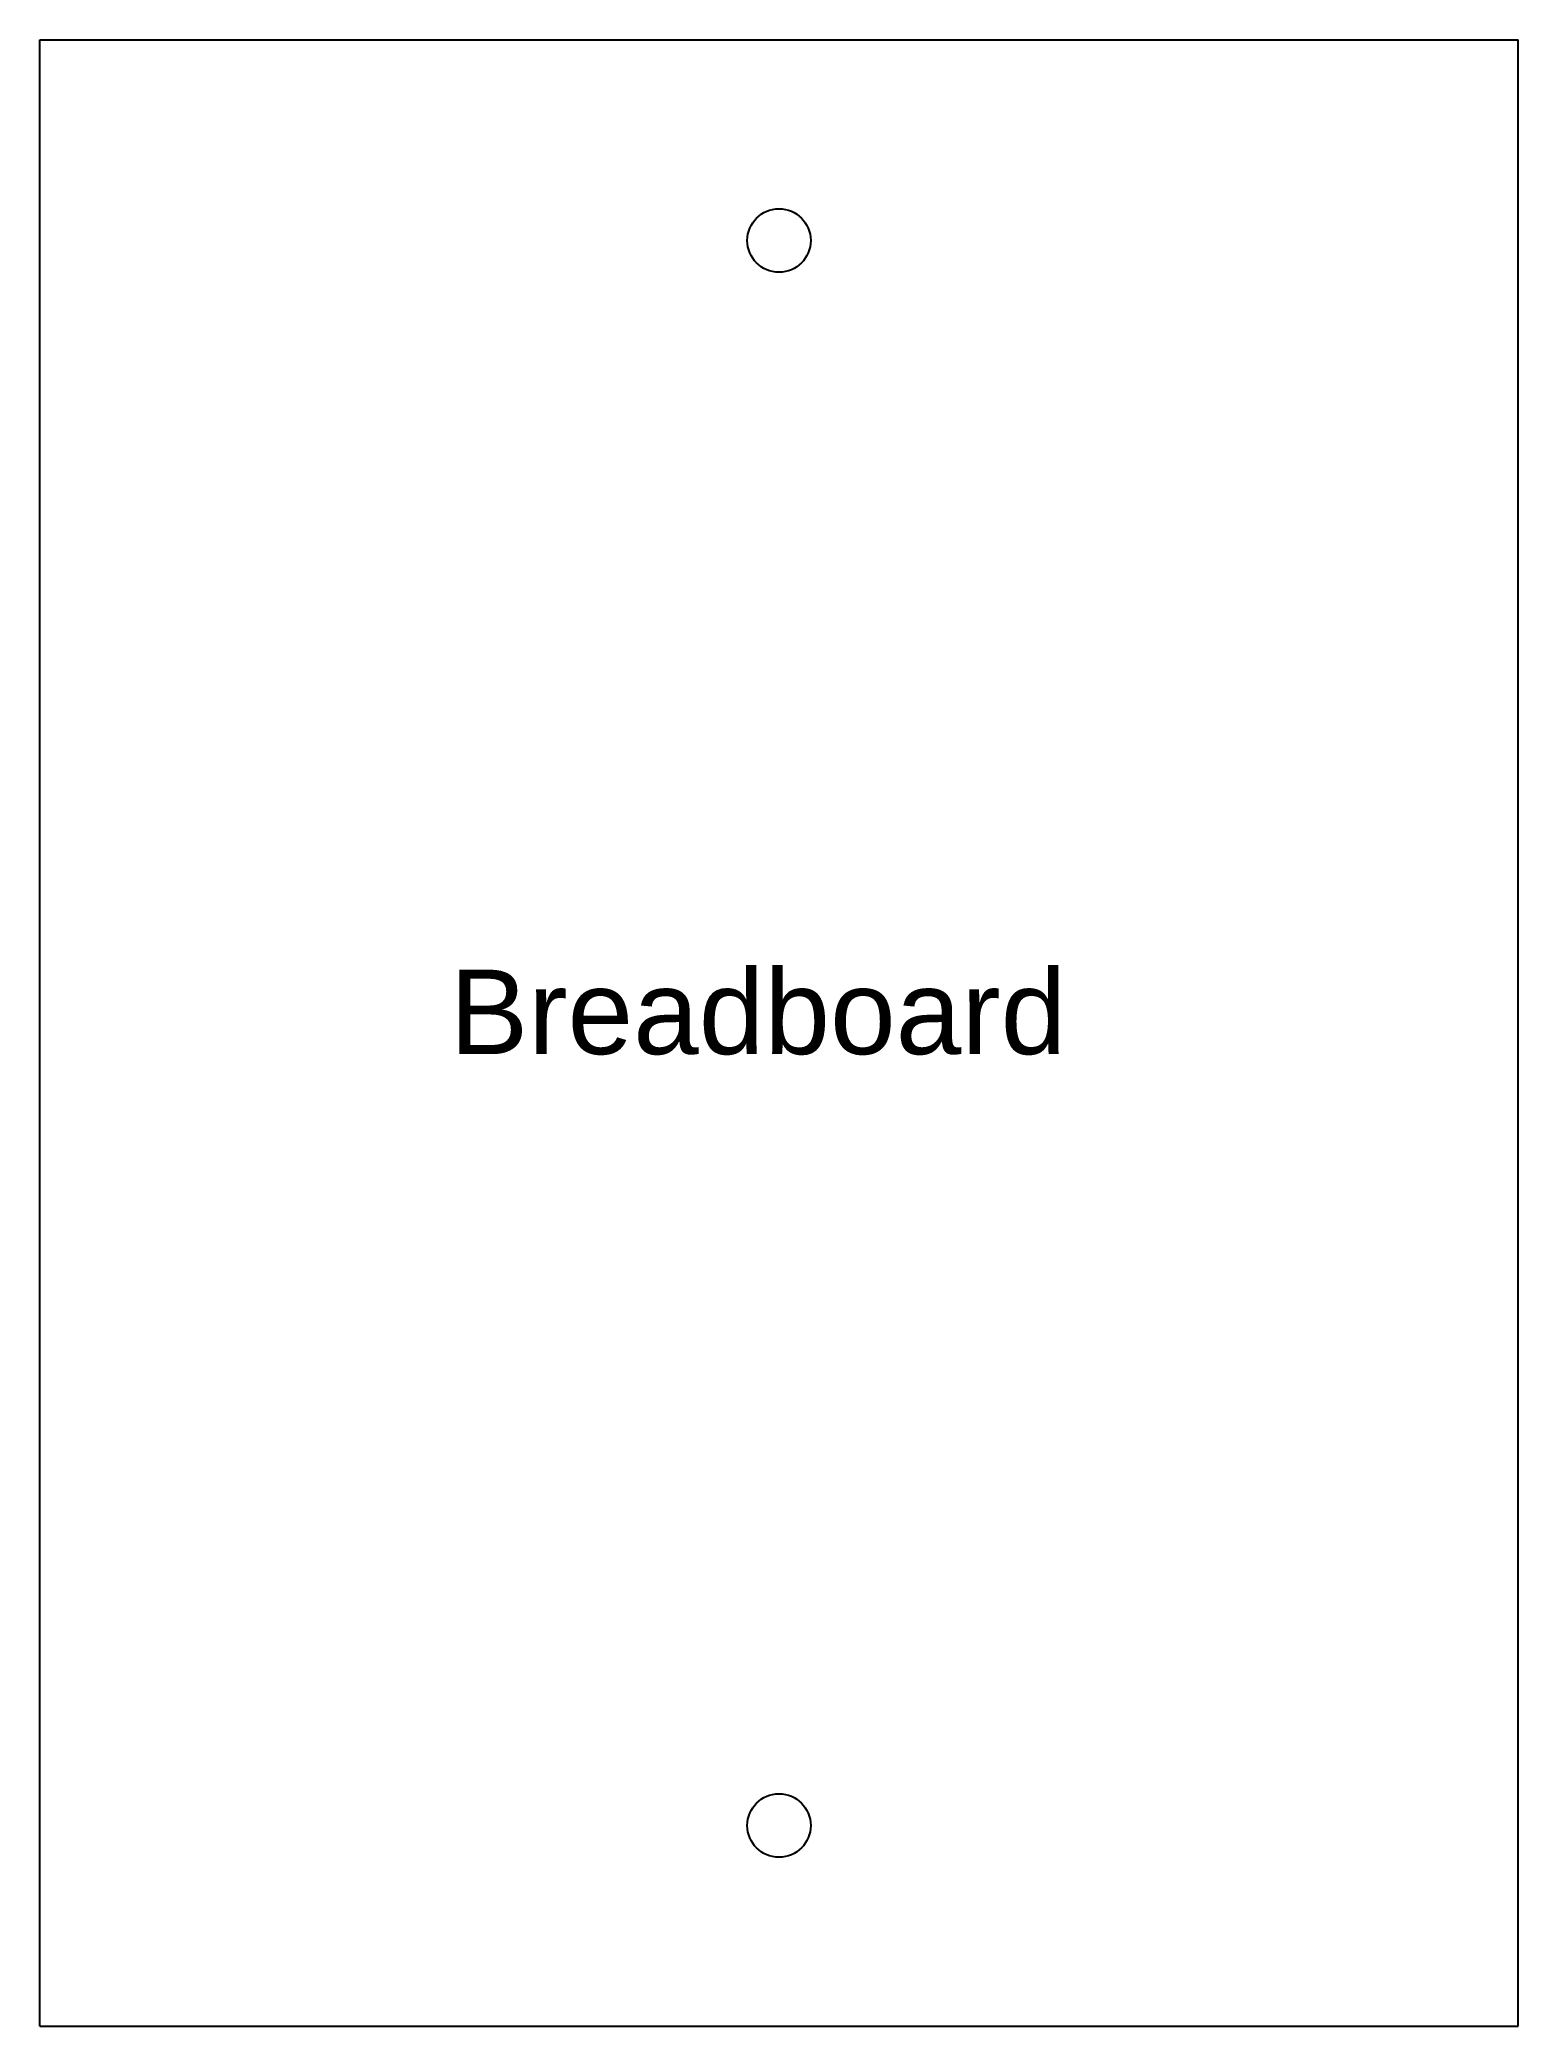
# Model space of a CAD drawing. Header units: millimetres. Extents: x 40 to 75, y 29.9 to 76.9.
import ezdxf
from ezdxf.enums import TextEntityAlignment as Align

# ---------------------------------------------------------------- set-up
doc = ezdxf.new("R2010")
doc.units = ezdxf.units.MM
doc.layers.get('0').update_dxf_attribs({"lineweight": 25, "true_color": 0x000000})
doc.styles.add('textstyle0', font='')
doc.styles.get('textstyle0').set_extended_font_data('Arial')

# ---------------------------------------------------------------- blocks, each defined once
blk = doc.blocks.new('breadboard')
for p, q in [((-17.5, -23.5), (-17.5, 23.5)), ((-17.5, 23.5), (17.5, 23.5)), ((17.5, -23.5), (17.5, 23.5)), ((-17.5, -23.5), (17.5, -23.5))]:
    blk.add_line(p, q)
for centre in [(0, 18.75), (0, -18.75)]:
    blk.add_circle(centre, 0.75)
at = {"style": 'textstyle0'}
blk.add_text('Breadboard', height=2, dxfattribs=at).set_placement((-0.5, 0.5), align=Align.MIDDLE_CENTER)

msp = doc.modelspace()

# ---------------------------------------------------------------- block references
msp.add_blockref('breadboard', (57.527, 53.401))

doc.saveas('drawing.dxf')
